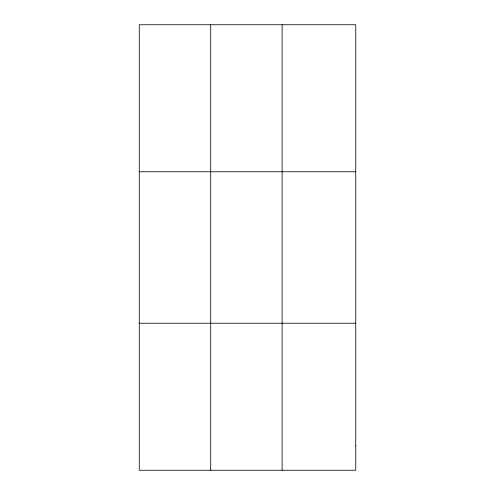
<?xml version="1.0" encoding="UTF-8"?>
<svg xmlns="http://www.w3.org/2000/svg" width="495" height="495" viewBox="0 0 495 495"><rect width="100%" height="100%" fill="white"/><g stroke="black" fill="none" stroke-linecap="round" stroke-linejoin="round"><path stroke-width="0.74" d="M210.697 470.25L210.697 24.75M282.138 470.25L282.138 24.75M139.256 171.765L355.744 171.765M139.256 323.235L355.744 323.235M355.744 445.748L355.744 470.25L139.256 470.25L139.256 24.75L355.744 24.75L355.744 445.748"/></g></svg>
